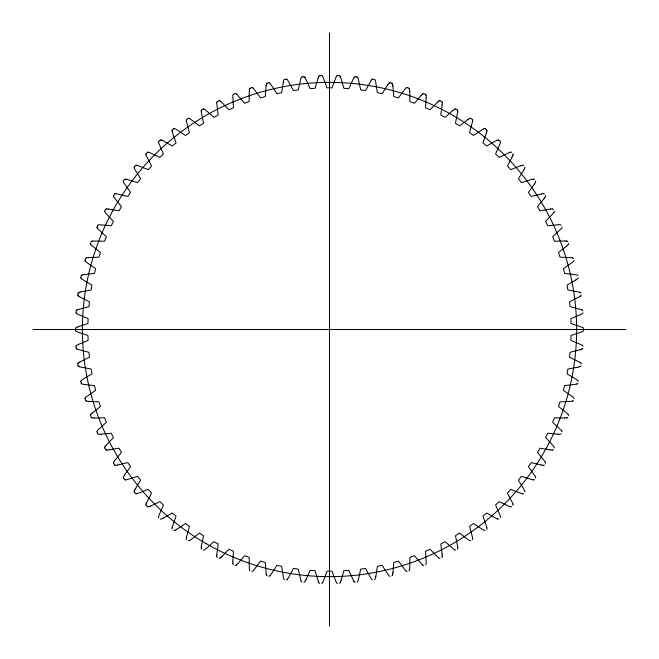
<?xml version="1.0" encoding="UTF-8"?>
<svg xmlns="http://www.w3.org/2000/svg" width="659" height="659" viewBox="0 0 659 659"><rect width="100%" height="100%" fill="white"/><g stroke="black" fill="none" stroke-linecap="round" stroke-linejoin="round"><path stroke-width="0.99" d="M232.825 561.723L233.451 551.229L228.994 549.235L221.869 556.501M426.175 97.623L425.549 107.771L430.006 109.765L437.452 102.211M426.175 97.532L426.184 96.329A7.191 7.191 0 0 0 426.142 95.464M232.825 561.896L232.816 562.761A7.191 7.191 0 0 0 232.858 563.536M75.513 328.52L75.513 330.48M76.065 312.761L76.197 310.809M249.259 91.099L249.151 101.618L244.563 103.282L237.009 94.55A7.191 7.191 0 0 0 236.441 94.015M249.267 90.926L249.324 90.061A7.191 7.191 0 0 1 249.44 89.212M216.86 554.417L218.22 543.988L213.911 541.69L206.3 548.445M216.844 554.59L216.786 555.364A7.191 7.191 0 0 0 216.77 556.221M442.115 104.929L440.78 115.012L445.089 117.31L452.972 110.341M442.123 104.847L442.214 103.554A7.191 7.191 0 0 0 442.23 102.779M77.844 295.125L78.124 293.181M201.44 546.006L203.532 535.701L199.389 533.115L191.324 539.317M266.079 86.082L265.248 96.568L260.552 97.911L253.624 88.668A7.191 7.191 0 0 0 253.097 88.1M266.104 85.909L266.228 85.052M392.962 572.58L393.752 562.432L398.448 561.089L405.376 570.332A7.191 7.191 0 0 0 405.903 570.9M392.953 572.663L392.772 573.948M201.432 546.097L201.3 547.036A7.191 7.191 0 0 0 201.234 547.81M80.859 277.653L81.263 275.734M283.255 82.078L283.428 81.238A7.191 7.191 0 0 1 283.658 80.406A1.59 1.59 0 0 1 284.367 79.451L286.36 79.204M186.654 536.55L189.454 526.409L185.5 523.543L177.024 529.169M283.213 82.251L281.657 92.655L276.879 93.669L270.61 83.965A7.191 7.191 0 0 0 270.124 83.355A1.598 1.598 0 0 0 269.029 82.713M375.852 576.411L377.343 566.345L382.121 565.331L388.39 575.035A7.191 7.191 0 0 0 388.876 575.645A1.598 1.598 0 0 0 389.971 576.287M375.836 576.493L375.572 577.762A7.191 7.191 0 0 1 375.342 578.594A1.59 1.59 0 0 1 374.633 579.549L374.452 579.483M186.621 536.714L186.439 537.563A7.191 7.191 0 0 0 186.316 538.329M85.085 260.437L85.621 258.55M300.628 79.459L300.858 78.627A7.191 7.191 0 0 1 301.147 77.811A1.59 1.59 0 0 1 301.921 76.905M300.578 79.624L298.288 89.888L293.453 90.571L287.876 80.447A7.191 7.191 0 0 0 287.431 79.813A1.598 1.598 0 0 0 286.385 79.096M486.375 133.167L486.729 131.924A7.191 7.191 0 0 0 486.902 131.166M486.35 133.25L482.94 142.838L486.68 145.977L496.771 140.351M90.497 243.55L91.164 241.713A1.598 1.598 0 0 1 92.235 241.153M318.14 78.05L318.429 77.243M318.075 78.215L315.084 88.298L310.208 88.635L305.356 78.157M341.041 580.464L343.916 570.702L348.792 570.365L353.644 580.843M341.008 580.546L340.571 581.757M499.687 144.593L500.132 143.374A7.191 7.191 0 0 0 500.354 142.632A1.598 1.598 0 0 0 500.28 141.364M499.654 144.667L495.584 154L499.102 157.386L509.555 152.476A7.191 7.191 0 0 1 510.379 152.204M97.071 227.091L97.87 225.296M146.726 502.323L151.578 492.99L148.308 489.365L137.616 493.5A7.191 7.191 0 0 1 136.701 493.748M323.503 580.653L327.062 571.122L331.938 571.122L336.057 581.913A7.191 7.191 0 0 0 336.403 582.605M512.134 156.99L507.471 165.936L510.692 169.635L520.486 165.796M323.47 580.736L322.943 581.913A7.191 7.191 0 0 1 322.548 582.68M512.167 156.908L512.694 155.73A7.191 7.191 0 0 0 512.974 155.005M146.652 502.479L146.306 503.27A7.191 7.191 0 0 0 146.026 503.995M104.781 211.127L105.704 209.397M305.998 579.623L310.208 570.365L315.084 570.702L318.429 581.757M135.079 489.233L140.606 480.18L137.599 476.333L126.561 479.736A7.191 7.191 0 0 1 125.712 479.9M523.724 170.154L518.394 178.82L521.401 182.667L531.434 179.512M305.957 579.698L305.356 580.843M523.765 170.071L524.375 168.935A7.191 7.191 0 0 0 524.704 168.226M135.037 489.308L134.625 490.065A7.191 7.191 0 0 0 134.296 490.774M353.644 78.157L348.792 88.635L343.916 88.298L340.571 77.243M113.587 195.739L114.625 194.076M288.658 577.3L293.453 568.429L298.288 569.112L300.858 580.373A7.191 7.191 0 0 0 301.114 581.106M124.452 475.205L130.556 466.638L127.821 462.585L117.928 464.974M124.403 475.279L123.9 476.086A7.191 7.191 0 0 0 123.53 476.762M534.367 184.083L528.444 192.362L531.179 196.415L541.41 193.968M288.568 577.449L287.876 578.553A7.191 7.191 0 0 1 287.382 579.253M534.408 184.018L535.1 182.914A7.191 7.191 0 0 0 535.47 182.238M123.447 181.003L124.592 179.421A1.598 1.598 0 0 1 125.778 179.174M387.887 84.657L388.39 83.965A7.191 7.191 0 0 1 388.934 83.298M114.79 460.55L121.47 452.428L119.032 448.194L109.081 449.875M387.78 84.797L382.121 93.669L377.343 92.655L375.572 81.238A7.191 7.191 0 0 0 375.366 80.489A1.598 1.598 0 0 0 374.633 79.451L372.64 79.204M544.013 198.73L537.53 206.572L539.968 210.806L550.347 209.076M544.062 198.664L544.82 197.618A7.191 7.191 0 0 0 545.248 196.967M114.682 460.69L114.18 461.382A7.191 7.191 0 0 0 113.752 462.033M134.304 166.991L135.565 165.491M404.659 89.525L398.448 97.911L393.752 96.568L392.962 86.42M404.824 89.327L405.376 88.668A7.191 7.191 0 0 1 405.969 88.042A1.59 1.59 0 0 1 407.04 87.532M266.228 573.948L265.248 562.432L260.552 561.089L253.624 570.332A7.191 7.191 0 0 1 253.031 570.958A1.59 1.59 0 0 1 251.96 571.468M106.173 445.253L113.406 437.617L111.264 433.227L101.132 434.215M106.058 445.385L105.506 446.044A7.191 7.191 0 0 0 105.036 446.662M146.117 153.769L147.476 152.361M98.636 429.388L106.387 422.279L104.559 417.748L94.385 418.028M421.274 95.291L414.437 103.282L409.849 101.618L409.766 91.444M421.389 95.168L421.991 94.55A7.191 7.191 0 0 1 422.625 93.965M237.965 563.461L244.563 555.718L249.151 557.382L249.324 568.939A7.191 7.191 0 0 0 249.423 569.706M237.907 563.519L237.009 564.45A7.191 7.191 0 0 1 236.375 565.035M98.578 429.454L97.919 430.138A7.191 7.191 0 0 0 97.408 430.722A1.598 1.598 0 0 0 96.964 431.909M221.103 557.201L221.803 556.558M158.819 141.405L160.277 140.095M221.292 557.02L220.847 557.432A7.191 7.191 0 0 1 220.172 557.967M437.518 102.153L438.153 101.568A7.191 7.191 0 0 1 438.828 101.033M92.235 413.045L100.456 406.488L98.949 401.842L88.784 401.413M566.575 246.128L567.539 245.263A7.191 7.191 0 0 0 568.083 244.72M92.103 413.16L91.461 413.737A7.191 7.191 0 0 0 90.917 414.28M566.509 246.186L558.544 252.512L560.051 257.158L571.592 257.735A7.191 7.191 0 0 1 572.44 257.875M172.361 129.955L173.902 128.752M453.046 110.292L453.787 109.707A7.191 7.191 0 0 1 454.496 109.213A1.59 1.59 0 0 1 455.657 108.941M206.226 548.494L205.213 549.293A7.191 7.191 0 0 1 204.504 549.787A1.59 1.59 0 0 1 203.343 550.059M577.828 275.668A1.59 1.59 0 0 0 576.831 275.05A7.191 7.191 0 0 0 576.007 274.795L564.623 273.419L563.354 268.674L572.836 262.076A7.191 7.191 0 0 0 573.421 261.565M186.662 119.485L188.285 118.389M468.104 119.394L468.821 118.908A7.191 7.191 0 0 1 469.562 118.472M468.03 119.444L459.611 125.885L455.468 123.299L457.7 111.964A7.191 7.191 0 0 0 457.766 111.19M191.25 539.367L190.179 540.092A7.191 7.191 0 0 1 189.438 540.528M575.867 279.935L576.946 279.21A7.191 7.191 0 0 0 577.564 278.749A1.598 1.598 0 0 0 578.248 277.678M575.801 279.984L567.028 285.141L567.877 289.944L579.22 292.126A7.191 7.191 0 0 1 580.044 292.382M201.662 110.028L203.351 109.048M79.978 361.931L89.459 357.186L88.949 352.326L77.778 349.369A7.191 7.191 0 0 1 76.979 349.056M176.95 529.21L175.829 529.861A7.191 7.191 0 0 1 175.063 530.248M79.896 361.972L79.154 362.401A7.191 7.191 0 0 0 78.503 362.829M217.281 101.643L219.035 100.786M163.547 518.007L172.32 513.023L176.06 516.162L172.271 527.076A7.191 7.191 0 0 0 172.098 527.834M78.322 344.443L88.108 340.373L87.944 335.489L77.004 331.757A7.191 7.191 0 0 1 76.23 331.386M580.291 314.747L570.892 318.627L571.056 323.511L581.996 327.243A7.191 7.191 0 0 1 582.77 327.614M163.391 518.081L162.303 518.617M580.373 314.705L581.535 314.137A7.191 7.191 0 0 0 582.21 313.766A1.598 1.598 0 0 0 583.042 312.794M78.24 344.484L77.465 344.863A7.191 7.191 0 0 0 76.79 345.234A1.598 1.598 0 0 0 75.958 346.206M148.621 506.796A7.191 7.191 0 0 0 149.436 506.516L149.922 506.326M149.684 506.425L150.639 506.038M233.451 94.377L235.263 93.644M150.722 506.005L159.898 501.614L163.416 505L158.868 515.626A7.191 7.191 0 0 0 158.646 516.368A1.598 1.598 0 0 0 158.72 517.636M77.968 326.856L87.944 323.511L88.108 318.627L77.465 314.137A7.191 7.191 0 0 1 76.716 313.717M77.886 326.889L77.004 327.243A7.191 7.191 0 0 0 76.304 327.572M582.284 345.283A7.191 7.191 0 0 0 581.535 344.863L570.892 340.373L571.056 335.489L581.996 331.757A7.191 7.191 0 0 0 582.696 331.428M250.082 88.248L251.944 87.639M520.569 165.763L521.467 165.467A7.191 7.191 0 0 1 522.299 165.252M78.767 309.318L88.949 306.674L89.459 301.814L79.154 296.599A7.191 7.191 0 0 1 78.429 296.122M579.904 349.789L570.051 352.326L569.541 357.186L579.846 362.401A7.191 7.191 0 0 1 580.571 362.878M579.986 349.764L581.222 349.369A7.191 7.191 0 0 0 581.946 349.089M78.602 309.368L77.778 309.631A7.191 7.191 0 0 0 77.054 309.911M267.101 83.298L269.004 82.82M531.607 179.47L532.439 179.264A7.191 7.191 0 0 1 533.288 179.1M80.785 291.871L91.123 289.944L91.972 285.141L82.054 279.21A7.191 7.191 0 0 1 81.37 278.691M80.62 291.912L79.78 292.126A7.191 7.191 0 0 0 79.039 292.349M577.877 367.211L567.877 369.056L567.028 373.859L576.946 379.79A7.191 7.191 0 0 1 577.63 380.309M577.968 367.187L579.22 366.874A7.191 7.191 0 0 0 579.961 366.651M541.665 193.919L542.431 193.787A7.191 7.191 0 0 1 543.288 193.68M84.014 274.614L94.468 273.419L95.646 268.674L86.164 262.076A7.191 7.191 0 0 1 85.522 261.508M117.846 464.99L116.569 465.213A7.191 7.191 0 0 1 115.712 465.32M83.85 274.646L82.993 274.795A7.191 7.191 0 0 0 82.243 274.968M301.979 77.004L303.923 76.798M550.43 209.068L551.377 208.969A7.191 7.191 0 0 1 552.242 208.928M88.446 257.628L98.949 257.158L100.456 252.512L91.461 245.263A7.191 7.191 0 0 1 90.86 244.654M108.908 449.899L107.623 450.031A7.191 7.191 0 0 1 106.758 450.072M570.299 401.405L571.592 401.265A7.191 7.191 0 0 0 572.358 401.15M88.273 257.644L87.408 257.735A7.191 7.191 0 0 0 86.642 257.85M570.216 401.413L560.051 401.842L558.544 406.488L567.539 413.737A7.191 7.191 0 0 1 568.14 414.346M319.656 75.703L321.617 75.637M558.379 224.768L559.244 224.735A7.191 7.191 0 0 1 560.109 224.76A1.59 1.59 0 0 1 561.204 225.213M558.206 224.777L547.736 225.773L545.594 221.383L553.494 212.956A7.191 7.191 0 0 0 553.964 212.338M101.049 434.215L99.756 434.265A7.191 7.191 0 0 1 98.891 434.24A1.59 1.59 0 0 1 97.796 433.787M564.697 418.02L565.99 417.979A7.191 7.191 0 0 0 566.765 417.913M564.615 418.028L554.524 417.757L552.613 422.279L561.081 430.138A7.191 7.191 0 0 1 561.641 430.788M32.95 329.5L626.05 329.5M337.383 75.637L339.344 75.703M565.043 240.988L565.99 241.021A7.191 7.191 0 0 1 566.847 241.103M564.961 240.988L554.524 241.243L552.613 236.721L561.081 228.862A7.191 7.191 0 0 0 561.592 228.278A1.598 1.598 0 0 0 562.036 227.091M94.303 418.02L93.01 417.979A7.191 7.191 0 0 1 92.153 417.897M557.951 434.215L559.244 434.265A7.191 7.191 0 0 0 560.018 434.248A1.598 1.598 0 0 0 561.204 433.779M557.868 434.215L547.736 433.227L545.594 437.617L553.494 446.044A7.191 7.191 0 0 1 554.013 446.736A1.59 1.59 0 0 1 554.326 447.881M355.077 76.798L357.021 77.004M108.653 209.076L119.032 210.806L121.47 206.572L114.18 197.618A7.191 7.191 0 0 1 113.71 196.893M108.57 209.068L107.623 208.969A7.191 7.191 0 0 0 106.849 208.928M549.919 449.875L539.968 448.194L537.53 452.428L544.82 461.382A7.191 7.191 0 0 1 545.29 462.107M88.701 401.405L87.408 401.265A7.191 7.191 0 0 1 86.56 401.125M550.092 449.899L551.377 450.031A7.191 7.191 0 0 0 552.151 450.072M84.352 384.444L94.468 385.581L95.646 390.326L86.164 396.924A7.191 7.191 0 0 0 85.579 397.435M541.072 464.974L531.261 462.618L528.444 466.638L535.1 476.086A7.191 7.191 0 0 1 535.512 476.836M84.27 384.428L82.993 384.205A7.191 7.191 0 0 1 82.153 384.008A1.59 1.59 0 0 1 81.172 383.332M541.154 464.99L542.431 465.213A7.191 7.191 0 0 0 543.197 465.312M389.996 82.82L391.899 83.298M407.056 87.639L408.918 88.248M423.737 93.644L425.549 94.377M162.229 140.351L172.32 145.977L176.06 142.838L172.271 131.924A7.191 7.191 0 0 1 172.081 131.083M496.697 518.617L486.68 513.023L482.94 516.162L486.729 527.076A7.191 7.191 0 0 1 486.919 527.917M439.965 100.786L441.719 101.643M455.649 109.048L457.338 110.028M470.715 118.389L472.338 119.485M485.098 128.752L486.639 129.955M498.723 140.095L500.181 141.405M147.476 506.639L146.117 505.231M135.565 493.509L134.304 492.009M124.592 479.579L123.447 477.997M114.625 464.924L113.587 463.261M105.704 449.603L104.781 447.873M97.87 433.704L97.071 431.909M90.497 415.45L91.164 417.287A1.59 1.59 0 0 0 92.153 417.839M85.621 400.45L85.085 398.563M81.263 383.266L80.859 381.347M392.772 85.052L392.953 86.337M78.124 365.819L77.844 363.875M457.494 545.586L455.468 535.701L459.611 533.115L468.821 540.092A7.191 7.191 0 0 0 469.488 540.487M457.519 545.751L457.7 547.036A7.191 7.191 0 0 1 457.774 547.893M76.197 348.191L76.065 346.239M442.115 554.071L440.78 543.988L445.089 541.69L453.787 549.293A7.191 7.191 0 0 0 454.422 549.738M409.758 91.354L409.676 90.061A7.191 7.191 0 0 0 409.577 89.294M442.123 554.153L442.214 555.446A7.191 7.191 0 0 1 442.222 556.311M329.5 32.95L329.5 626.05M134.197 492.042A1.598 1.598 0 0 1 134.354 490.807M125.696 479.843A1.59 1.59 0 0 1 124.543 479.678M123.34 478.022A1.598 1.598 0 0 1 123.579 476.795M115.704 465.262A1.59 1.59 0 0 1 114.567 465.015M113.48 463.277A1.598 1.598 0 0 1 113.809 462.074M106.758 450.015A1.59 1.59 0 0 1 105.638 449.693M104.674 447.881A1.598 1.598 0 0 1 105.086 446.703M90.382 415.442A1.598 1.598 0 0 1 90.958 414.33M86.568 401.067A1.59 1.59 0 0 1 85.538 400.524M84.97 398.555A1.598 1.598 0 0 1 85.621 397.484M80.752 381.322A1.598 1.598 0 0 1 81.469 380.309A7.191 7.191 0 0 1 82.054 379.79L91.972 373.859L91.123 369.056L79.78 366.874A7.191 7.191 0 0 1 78.956 366.618M78.973 366.569A1.59 1.59 0 0 1 78.026 365.877M77.746 363.85A1.598 1.598 0 0 1 78.528 362.887M76.996 348.998A1.59 1.59 0 0 1 76.098 348.249M76.255 331.337A1.59 1.59 0 0 1 75.414 330.53M75.414 328.479A1.598 1.598 0 0 1 76.329 327.63M76.741 313.668A1.59 1.59 0 0 1 75.958 312.803M76.106 310.751A1.598 1.598 0 0 1 77.078 309.977M78.462 296.072A1.59 1.59 0 0 1 77.737 295.15M78.026 293.123A1.598 1.598 0 0 1 79.055 292.415M81.403 278.642A1.59 1.59 0 0 1 80.752 277.678M81.181 275.668A1.598 1.598 0 0 1 82.251 275.034M85.555 261.458A1.59 1.59 0 0 1 84.97 260.453M85.538 258.476A1.598 1.598 0 0 1 86.65 257.916M90.893 244.613A1.59 1.59 0 0 1 90.382 243.558M92.235 241.087A7.191 7.191 0 0 1 93.01 241.021L104.559 241.252L106.387 236.721L97.919 228.862A7.191 7.191 0 0 1 97.359 228.212M97.4 228.171A1.59 1.59 0 0 1 96.964 227.091M97.796 225.221A1.598 1.598 0 0 1 98.974 224.818A7.191 7.191 0 0 1 99.756 224.744L111.264 225.773L113.406 221.383L105.506 212.956A7.191 7.191 0 0 1 104.987 212.264A1.59 1.59 0 0 1 104.674 211.119M105.638 209.307A1.598 1.598 0 0 1 106.84 208.994M113.76 196.86A1.59 1.59 0 0 1 113.48 195.723M114.567 193.985A1.598 1.598 0 0 1 115.786 193.754M115.803 193.688A7.191 7.191 0 0 1 116.569 193.787L127.821 196.415L130.556 192.362L123.9 182.914A7.191 7.191 0 0 1 123.488 182.164M123.538 182.131A1.59 1.59 0 0 1 123.332 180.978M125.795 179.116A7.191 7.191 0 0 1 126.553 179.264L137.599 182.667L140.606 178.82L134.625 168.935A7.191 7.191 0 0 1 134.271 168.152A1.59 1.59 0 0 1 134.197 166.958M135.515 165.393A1.598 1.598 0 0 1 136.759 165.335M136.784 165.269A7.191 7.191 0 0 1 137.533 165.475L148.308 169.635L151.578 166.01L146.306 155.73A7.191 7.191 0 0 1 146.001 154.923M146.051 154.898A1.59 1.59 0 0 1 146.01 153.728M147.435 152.262A1.598 1.598 0 0 1 148.679 152.287M148.712 152.229A7.191 7.191 0 0 1 149.436 152.484L159.898 157.386L163.416 154L158.868 143.374A7.191 7.191 0 0 1 158.621 142.55A1.59 1.59 0 0 1 158.72 141.364M160.244 139.988A1.598 1.598 0 0 1 161.48 140.103M161.513 140.046A7.191 7.191 0 0 1 162.229 140.351M172.139 131.067A1.59 1.59 0 0 1 172.254 129.905M173.877 128.645A1.598 1.598 0 0 1 175.105 128.843A7.191 7.191 0 0 1 175.829 129.148L185.5 135.457L189.454 132.591L186.439 121.437A7.191 7.191 0 0 1 186.308 120.589M186.365 120.572A1.59 1.59 0 0 1 186.563 119.427M188.268 118.282A1.598 1.598 0 0 1 189.479 118.562M189.512 118.513A7.191 7.191 0 0 1 190.179 118.917L199.389 125.885L203.532 123.299L201.3 111.964A7.191 7.191 0 0 1 201.226 111.107M201.283 111.099A1.59 1.59 0 0 1 201.563 109.962M203.343 108.941A1.598 1.598 0 0 1 204.529 109.312M204.578 109.262A7.191 7.191 0 0 1 205.204 109.707L213.911 117.31L218.22 115.012L216.786 103.636A7.191 7.191 0 0 1 216.778 102.689M216.836 102.689A1.59 1.59 0 0 1 217.19 101.577M219.035 100.679A1.598 1.598 0 0 1 220.197 101.132M220.246 101.082A7.191 7.191 0 0 1 220.839 101.577L228.994 109.765L233.451 107.771L232.816 96.239A7.191 7.191 0 0 1 232.874 95.382A1.59 1.59 0 0 1 233.368 94.295M235.263 93.529A1.598 1.598 0 0 1 236.392 94.064M249.497 89.212A1.59 1.59 0 0 1 250.008 88.166M251.96 87.532A1.598 1.598 0 0 1 253.04 88.141M266.228 85.052A7.191 7.191 0 0 1 266.393 84.212M266.45 84.22A1.59 1.59 0 0 1 267.035 83.207M303.956 76.699A1.598 1.598 0 0 1 304.895 77.515M304.952 77.49A7.191 7.191 0 0 1 305.348 78.157M318.437 77.243A7.191 7.191 0 0 1 318.775 76.452M318.824 76.469A1.59 1.59 0 0 1 319.607 75.604M321.658 75.53A1.598 1.598 0 0 1 322.531 76.419M322.597 76.395A7.191 7.191 0 0 1 322.943 77.087L327.062 87.878L331.938 87.878L336.057 77.087A7.191 7.191 0 0 1 336.452 76.32M336.502 76.345A1.59 1.59 0 0 1 337.342 75.53M339.393 75.604A1.598 1.598 0 0 1 340.201 76.543M340.266 76.526A7.191 7.191 0 0 1 340.563 77.243M353.652 78.157A7.191 7.191 0 0 1 354.097 77.416A1.59 1.59 0 0 1 355.036 76.691M357.079 76.914A1.598 1.598 0 0 1 357.821 77.91M357.886 77.894A7.191 7.191 0 0 1 358.134 78.627L360.712 89.888L365.547 90.571L371.124 80.447A7.191 7.191 0 0 1 371.618 79.747M371.668 79.78A1.59 1.59 0 0 1 372.615 79.088M388.983 83.331A1.59 1.59 0 0 1 389.971 82.713M391.965 83.207A1.598 1.598 0 0 1 392.558 84.303M392.624 84.294A7.191 7.191 0 0 1 392.772 85.052M408.992 88.166A1.598 1.598 0 0 1 409.511 89.294M422.666 94.006A1.59 1.59 0 0 1 423.729 93.529M425.632 94.295A1.598 1.598 0 0 1 426.076 95.464M438.869 101.074A1.59 1.59 0 0 1 439.965 100.679M441.802 101.577A1.598 1.598 0 0 1 442.164 102.771M457.428 109.962A1.598 1.598 0 0 1 457.708 111.182M469.595 118.521A1.59 1.59 0 0 1 470.732 118.274M472.437 119.427A1.598 1.598 0 0 1 472.618 120.655M472.684 120.671A7.191 7.191 0 0 1 472.561 121.437L469.546 132.591L473.5 135.457L483.171 129.139A7.191 7.191 0 0 1 483.937 128.752M483.97 128.81A1.59 1.59 0 0 1 485.123 128.645M486.737 129.905A1.598 1.598 0 0 1 486.844 131.149M496.771 140.351A7.191 7.191 0 0 1 497.57 140.021A1.59 1.59 0 0 1 498.756 139.988M510.396 152.254A1.59 1.59 0 0 1 511.565 152.254M512.99 153.736A1.598 1.598 0 0 1 512.916 154.98M522.315 165.31A1.59 1.59 0 0 1 523.485 165.393M524.803 166.958A1.598 1.598 0 0 1 524.646 168.193M533.304 179.157A1.59 1.59 0 0 1 534.457 179.322M535.66 180.978A1.598 1.598 0 0 1 535.421 182.205M543.296 193.738A1.59 1.59 0 0 1 544.433 193.985M545.52 195.723A1.598 1.598 0 0 1 545.191 196.926M552.242 208.985A1.59 1.59 0 0 1 553.362 209.307M554.326 211.119A1.598 1.598 0 0 1 553.914 212.297M566.847 241.161A1.59 1.59 0 0 1 567.918 241.631M568.618 243.558A1.598 1.598 0 0 1 568.042 244.67M572.432 257.933A1.59 1.59 0 0 1 573.462 258.476M574.03 260.445A1.598 1.598 0 0 1 573.379 261.516M580.027 292.431A1.59 1.59 0 0 1 580.974 293.123M581.254 295.15A1.598 1.598 0 0 1 580.472 296.113M580.497 296.171A7.191 7.191 0 0 1 579.846 296.591L569.541 301.814L570.051 306.674L581.222 309.631A7.191 7.191 0 0 1 582.021 309.944M582.004 310.002A1.59 1.59 0 0 1 582.902 310.751M582.745 327.663A1.59 1.59 0 0 1 583.586 328.47M583.586 330.521A1.598 1.598 0 0 1 582.671 331.37M582.259 345.332A1.59 1.59 0 0 1 583.042 346.197M582.894 348.249A1.598 1.598 0 0 1 581.922 349.023M580.538 362.928A1.59 1.59 0 0 1 581.263 363.85M580.974 365.877A1.598 1.598 0 0 1 579.945 366.585M577.597 380.358A1.59 1.59 0 0 1 578.248 381.322M577.819 383.332A1.598 1.598 0 0 1 576.749 383.966M576.757 384.032A7.191 7.191 0 0 1 576.007 384.205L564.623 385.581L563.354 390.326L572.836 396.924A7.191 7.191 0 0 1 573.478 397.492M573.445 397.542A1.59 1.59 0 0 1 574.03 398.547M573.462 400.524A1.598 1.598 0 0 1 572.35 401.084M568.107 414.387A1.59 1.59 0 0 1 568.618 415.442M567.91 417.369A1.598 1.598 0 0 1 566.765 417.847M561.6 430.829A1.59 1.59 0 0 1 562.036 431.909M553.362 449.693A1.598 1.598 0 0 1 552.16 450.006M545.24 462.14A1.59 1.59 0 0 1 545.52 463.277M544.433 465.015A1.598 1.598 0 0 1 543.214 465.246M535.462 476.869A1.59 1.59 0 0 1 535.668 478.022M534.457 479.678A1.598 1.598 0 0 1 533.222 479.826M533.205 479.884A7.191 7.191 0 0 1 532.447 479.736L521.483 476.366L518.394 480.18L524.375 490.065A7.191 7.191 0 0 1 524.729 490.848A1.59 1.59 0 0 1 524.803 492.042M523.485 493.607A1.598 1.598 0 0 1 522.241 493.665M522.216 493.731A7.191 7.191 0 0 1 521.467 493.525L510.774 489.398L507.422 492.99L512.694 503.27A7.191 7.191 0 0 1 512.999 504.077M512.949 504.102A1.59 1.59 0 0 1 512.99 505.272M511.565 506.738A1.598 1.598 0 0 1 510.321 506.713M510.288 506.771A7.191 7.191 0 0 1 509.564 506.516L499.102 501.614L495.584 505L500.132 515.626A7.191 7.191 0 0 1 500.379 516.45A1.59 1.59 0 0 1 500.28 517.636M498.756 519.012A1.598 1.598 0 0 1 497.52 518.897M497.487 518.954A7.191 7.191 0 0 1 496.771 518.649M486.861 527.933A1.59 1.59 0 0 1 486.746 529.095M485.123 530.355A1.598 1.598 0 0 1 483.895 530.157A7.191 7.191 0 0 1 483.171 529.852L473.5 523.543L469.546 526.409L472.561 537.563A7.191 7.191 0 0 1 472.692 538.411M472.635 538.428A1.59 1.59 0 0 1 472.437 539.573M470.732 540.718A1.598 1.598 0 0 1 469.521 540.438M457.717 547.901A1.59 1.59 0 0 1 457.437 549.038M455.657 550.059A1.598 1.598 0 0 1 454.471 549.688M442.164 556.311A1.59 1.59 0 0 1 441.81 557.423M439.965 558.321A1.598 1.598 0 0 1 438.803 557.868M438.754 557.918A7.191 7.191 0 0 1 438.161 557.423L430.006 549.235L425.549 551.229L426.184 562.671A7.191 7.191 0 0 1 426.126 563.618A1.59 1.59 0 0 1 425.632 564.705M423.737 565.471A1.598 1.598 0 0 1 422.608 564.936M422.559 564.985A7.191 7.191 0 0 1 421.991 564.45L414.437 555.718L409.849 557.382L409.676 568.939A7.191 7.191 0 0 1 409.56 569.788M409.503 569.788A1.59 1.59 0 0 1 408.992 570.834M407.04 571.468A1.598 1.598 0 0 1 405.96 570.859M392.772 573.948A7.191 7.191 0 0 1 392.607 574.788M392.55 574.78A1.59 1.59 0 0 1 391.965 575.793M372.615 579.904A1.598 1.598 0 0 1 371.618 579.154A7.191 7.191 0 0 1 371.124 578.544L365.547 568.429L360.712 569.112L358.166 580.291A7.191 7.191 0 0 1 357.853 581.189A1.59 1.59 0 0 1 357.079 582.095M355.044 582.301A1.598 1.598 0 0 1 354.105 581.485M354.048 581.51A7.191 7.191 0 0 1 353.652 580.843M340.563 581.757A7.191 7.191 0 0 1 340.225 582.548M340.176 582.531A1.59 1.59 0 0 1 339.393 583.396M337.342 583.47A1.598 1.598 0 0 1 336.469 582.581M322.498 582.655A1.59 1.59 0 0 1 321.658 583.47M319.607 583.396A1.598 1.598 0 0 1 318.799 582.457M318.734 582.474A7.191 7.191 0 0 1 318.437 581.757M305.348 580.843A7.191 7.191 0 0 1 304.903 581.584A1.59 1.59 0 0 1 303.964 582.309M301.921 582.086A1.598 1.598 0 0 1 301.179 581.09M287.332 579.22A1.59 1.59 0 0 1 286.385 579.912M284.367 579.549A1.598 1.598 0 0 1 283.7 578.503A7.191 7.191 0 0 1 283.436 577.762L281.657 566.345L276.879 565.331L270.61 575.035A7.191 7.191 0 0 1 270.066 575.702M270.017 575.669A1.59 1.59 0 0 1 269.029 576.287M267.035 575.793A1.598 1.598 0 0 1 266.442 574.697M266.376 574.706A7.191 7.191 0 0 1 266.228 573.948M250.008 570.834A1.598 1.598 0 0 1 249.489 569.706M236.334 564.994A1.59 1.59 0 0 1 235.271 565.471M233.368 564.705A1.598 1.598 0 0 1 232.924 563.536M220.131 557.926A1.59 1.59 0 0 1 219.035 558.321M217.198 557.423A1.598 1.598 0 0 1 216.836 556.229M201.572 549.038A1.598 1.598 0 0 1 201.292 547.818M189.405 540.479A1.59 1.59 0 0 1 188.268 540.726M186.563 539.573A1.598 1.598 0 0 1 186.382 538.345M175.03 530.19A1.59 1.59 0 0 1 173.877 530.355M172.263 529.095A1.598 1.598 0 0 1 172.156 527.851M162.229 518.649A7.191 7.191 0 0 1 161.43 518.979A1.59 1.59 0 0 1 160.244 519.012M148.605 506.746A1.59 1.59 0 0 1 147.435 506.746M146.01 505.264A1.598 1.598 0 0 1 146.084 504.02M136.685 493.69A1.59 1.59 0 0 1 135.515 493.607M205.938 543.518A247.125 247.125 0 0 0 576.625 329.5A247.125 247.125 0 0 0 205.938 115.482A247.125 247.125 0 0 0 205.938 543.518"/></g></svg>
